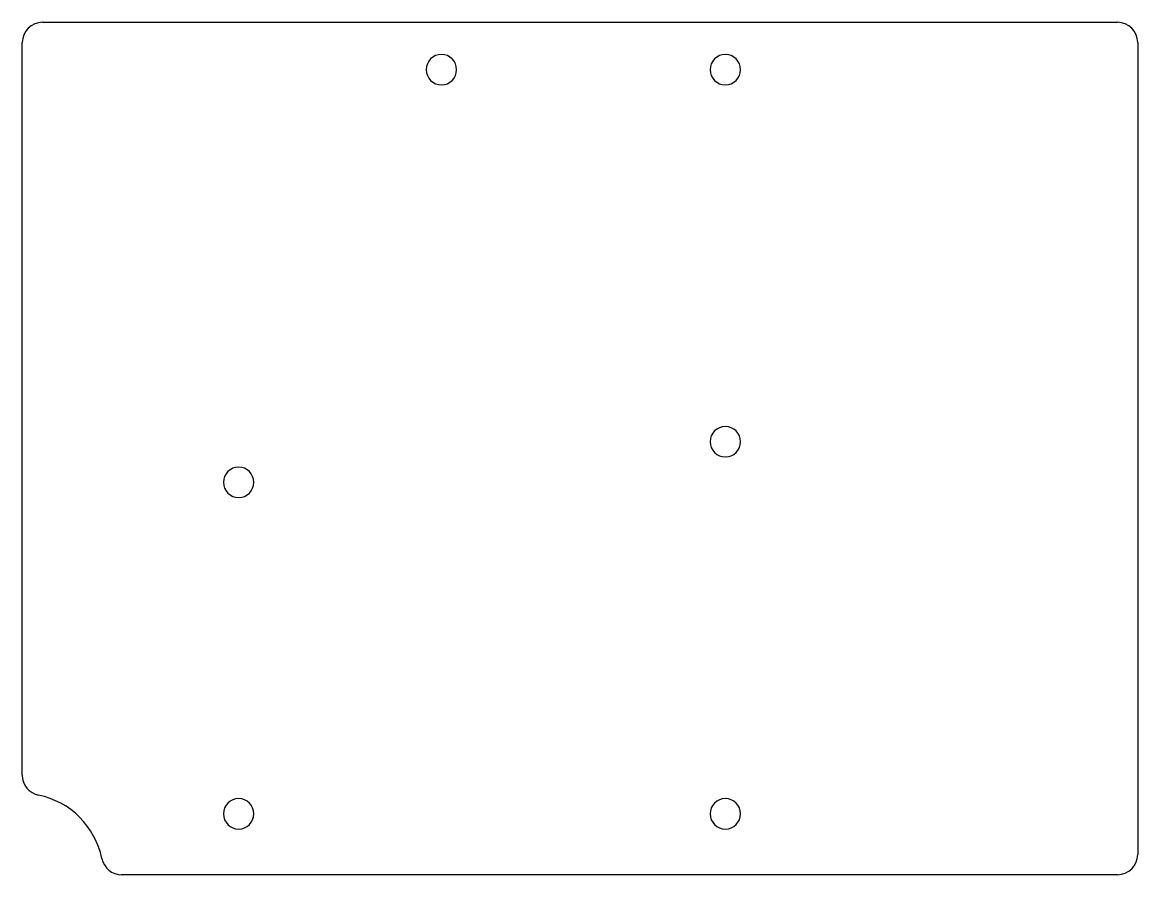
# Model space of a CAD drawing. Header units: inches. Extents: x 0 to 6.5, y 0 to 4.96.
import ezdxf

# ---------------------------------------------------------------- set-up
doc = ezdxf.new("R2010")
doc.units = ezdxf.units.IN
doc.layers.add('3', color=7, linetype='CONTINUOUS')

msp = doc.modelspace()

# ---------------------------------------------------------------- linework, layer by layer
at = {"layer": '3', "color": 3, "linetype": 'CONTINUOUS'}
for p, q in [((0.1181, 4.9606), (6.378, 4.9606)), ((0, 0.5786), (0, 4.8425)), ((6.4961, 4.8425), (6.4961, 0.1181)), ((6.378, 0), (0.5786, 0))]:
    msp.add_line(p, q, dxfattribs=at)
for centre, radius, start, end in [((0.1181, 4.8425), 0.1181, 90, 180), ((6.378, 4.8425), 0.1181, 360, 90), ((2.4409, 4.685), 0.0886, 360, 180), ((4.0945, 4.685), 0.0886, 360, 180), ((2.4409, 4.685), 0.0886, 180, 360), ((4.0945, 4.685), 0.0886, 180, 360), ((4.0945, 2.5197), 0.0886, 360, 180), ((4.0945, 2.5197), 0.0886, 180, 360), ((1.2598, 2.2835), 0.0886, 360, 180), ((1.2598, 2.2835), 0.0886, 180, 360), ((0.1181, 0.5786), 0.1181, 180, 258.46304), ((0, 0), 0.4724, 11.53696, 78.46304), ((1.2598, 0.3543), 0.0886, 360, 180), ((4.0945, 0.3543), 0.0886, 360, 180), ((1.2598, 0.3543), 0.0886, 180, 360), ((4.0945, 0.3543), 0.0886, 180, 360), ((0.5786, 0.1181), 0.1181, 191.53696, 270), ((6.378, 0.1181), 0.1181, 270, 0)]:
    msp.add_arc(centre, radius, start, end, dxfattribs=at)

doc.saveas('drawing.dxf')
